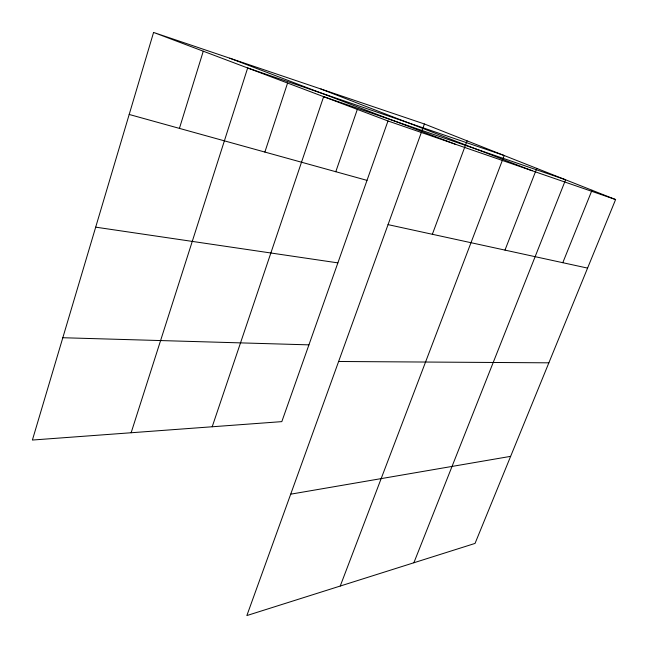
<?xml version="1.0" encoding="UTF-8"?>
<svg xmlns="http://www.w3.org/2000/svg" width="648" height="648" viewBox="0 0 648 648"><rect width="100%" height="100%" fill="white"/><g stroke="black" fill="none" stroke-linecap="round" stroke-linejoin="round"><path stroke-width="0.97" d="M153.576 32.441L32.4 440.041L281.815 421.629L387.982 120.974L153.576 32.441L424.4 123.979L615.6 199.552L475.041 543.421L246.864 615.56L424.4 123.979M179.423 128.385L203.269 51.208M131.139 432.751L247.666 67.975L504.201 155.512L340.241 586.043M264.87 152.061L287.574 83.049M212.196 426.765L323.636 96.665L565.591 179.78L413.87 562.764M335.786 171.72L357.332 109.399M432.354 234.284L467.078 140.843M504.986 250.104L536.771 168.391M562.796 262.707L591.997 190.22M290.701 494.173L510.632 456.354M338.621 361.487L548.864 362.823M62.816 337.73L308.926 344.858M95.685 227.156L337.875 262.877M388.047 224.629L587.582 268.102M129.187 114.461L367.011 180.371M387.982 120.974L615.6 199.552M229.829 58.215L455.147 144.164M320.857 88.978L532.089 170.724"/></g></svg>
